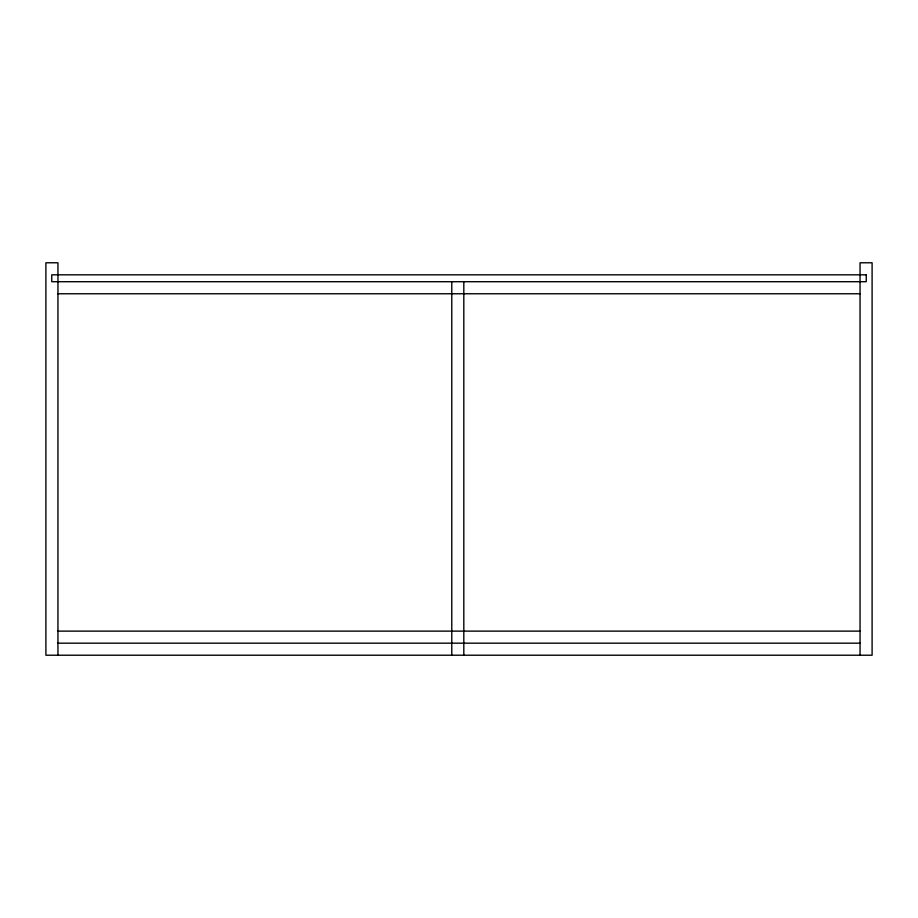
<?xml version="1.0" encoding="UTF-8"?>
<svg xmlns="http://www.w3.org/2000/svg" width="918" height="918" viewBox="0 0 918 918"><rect width="100%" height="100%" fill="white"/><g stroke="black" fill="none" stroke-linecap="round" stroke-linejoin="round"><path stroke-width="1.38" d="M57.949 293.76L860.051 293.76M57.949 631.125L860.051 631.125M57.949 643.174L860.051 643.174M860.051 655.222L860.051 262.777L872.1 262.777L872.1 655.222L45.9 655.222L45.9 262.777L57.949 262.777L57.949 655.222M463.819 281.711L463.819 655.222M451.771 281.711L451.771 655.222M866.248 274.826L51.752 274.826L51.752 281.711L866.248 281.711L866.248 274.826"/></g></svg>
